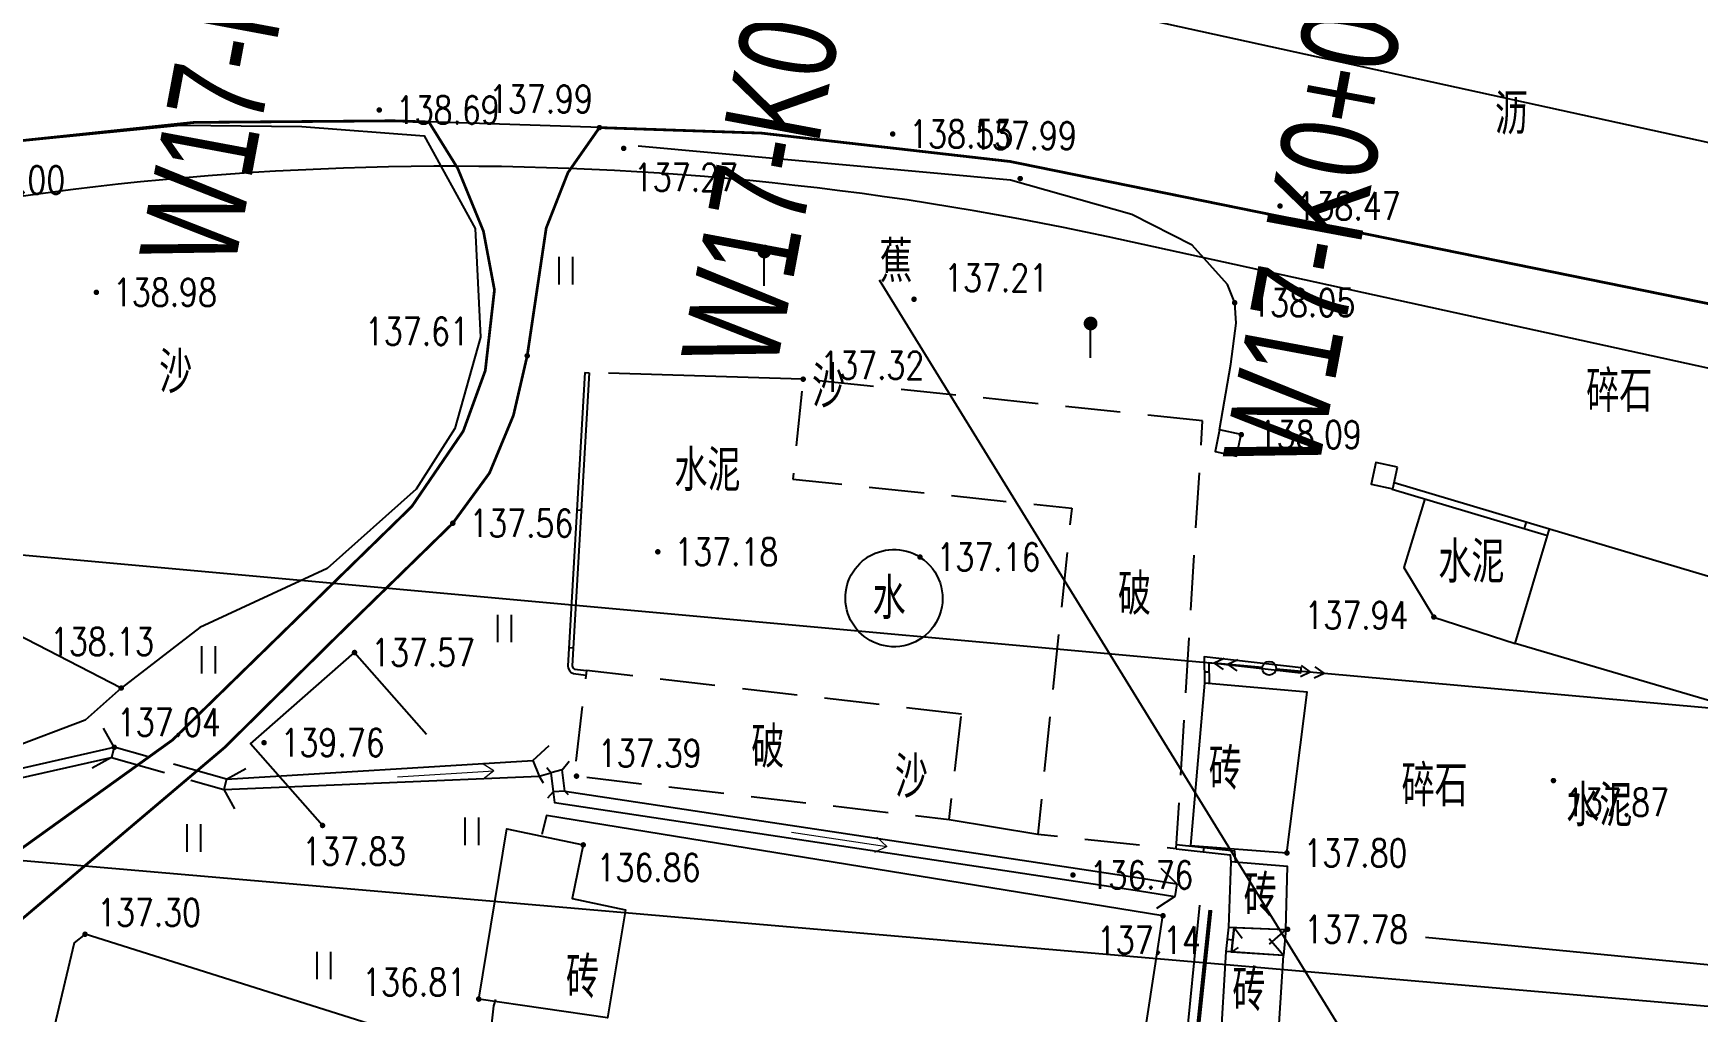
# Model space of a CAD drawing. Extents: x 529262 to 576451, y 2694391 to 2717535.
# Drawn here: x 563896.9 to 563957.3, y 2711400.1 to 2711435.6 of the extents above; entities that cross this region are included whole.
import ezdxf
from ezdxf.enums import TextEntityAlignment as Align
from ezdxf.xclip import XClip

# ---------------------------------------------------------------- set-up
doc = ezdxf.new("R2010")
doc.units = 0
doc.header["$XCLIPFRAME"] = 0
doc.linetypes.add('X2', pattern=[10, 8, -2])
doc.linetypes.add('X5', pattern=[3, 2, -1])
for name, color, linetype in [('DLDW', 8, 'Continuous'), ('DLSS', 4, 'Continuous'), ('DMTZ', 8, 'Continuous'), ('GCD', 8, 'Continuous'), ('GXYZ', 8, 'Continuous'), ('JMD', 8, 'Continuous'), ('PP-COM', 7, 'Continuous'), ('RD-中线', 40, 'Continuous'), ('RD-红线', 7, 'Continuous'), ('ZBTZ', 8, 'Continuous'), ('ZJ', 7, 'Continuous'), ('桩号标注_W17-', 7, 'Continuous')]:
    doc.layers.add(name, color=color, linetype=linetype)
doc.layers.add('SXSS', color=5, linetype='Continuous', lineweight=0)
doc.styles.add('HZ', font='rs.shx', dxfattribs={"width": 0.8, "bigfont": 'hztxt.shx'})
doc.styles.add('SMEDI', font='smsim.shx', dxfattribs={"width": 0.75, "height": 3.5, "bigfont": 'smfs.shx'})
doc.linetypes.add('10421', pattern='A,2,[150,AAA.SHX,S=0.5,R=0,X=0,Y=0.5],1e-11', length=2)
doc.linetypes.add('10422', pattern='A,0.75,[150,AAA.SHX,S=0.5,R=0,X=0,Y=0.5],1.5,[177,AAA.SHX,S=1,R=0,X=0,Y=0.4],0.75', length=3)
doc.linetypes.add('1161', pattern='A,0,[149,AAA.SHX,S=0.15,R=0,X=0,Y=0],-1.6', length=1.6)

# ---------------------------------------------------------------- blocks, each defined once
blk = doc.blocks.new('A$C19FD0107')
at = {"layer": 'RD-中线', "color": 8, "linetype": 'Continuous', "flags": 128}
blk.add_lwpolyline([(-6861.027, 17001.718), (-7060.418, 17045.406, 0.117908), (-7116.226, 17044.265), (-7165.183, 17031.493)], format="xyb", dxfattribs=at)
at = {"layer": 'RD-红线', "color": 8, "linetype": 'Continuous', "flags": 128}
blk.add_lwpolyline([(-6862.739, 16993.903), (-7062.124, 17037.591, 0.117895), (-7114.206, 17036.524), (-7120.778, 17034.81)], format="xyb", dxfattribs=at)
blk = doc.blocks.new('GC200')
at = {"linetype": 'Continuous', "const_width": 0.2, "flags": 128}
blk.add_lwpolyline([(-0.1, 0, 1), (0.1, 0, 1)], format="xyb", close=True, dxfattribs=at)
blk = doc.blocks.new('gc121')
at = {"color": 8}
for p, q in [((-0.5, -1), (-0.5, 1)), ((0.5, -1), (0.5, 1))]:
    blk.add_line(p, q, dxfattribs=at)
blk = doc.blocks.new('gc165')
at = {"color": 8}
blk.add_line((0, 0), (0, 2), dxfattribs=at)
at = {"color": 8, "const_width": 0.5}
blk.add_lwpolyline([(-0.25, 2.5, 1), (0.25, 2.5, 1)], format="xyb", close=True, dxfattribs=at)
blk = doc.blocks.new('gc013a')
at = {"linetype": 'Continuous'}
blk.add_line((0.5, 0), (4, 0), dxfattribs=at)
at = {"linetype": 'Continuous', "flags": 128}
for points in [[(2.31, -0.4), (3, 0), (2.31, 0.4)], [(3.31, -0.4), (4, 0), (3.31, 0.4)]]:
    blk.add_lwpolyline(points, dxfattribs=at)
blk = doc.blocks.new('gc170')
at = {"color": 8, "linetype": 'Continuous'}
blk.add_circle((0, 0), 0.5, dxfattribs=at)
blk = doc.blocks.new('gc086')
at = {"color": 8}
for p, q in [((0, 0), (7, 0)), ((7, 0), (6.18, 0.57)), ((7, 0), (6.18, -0.57))]:
    blk.add_line(p, q, dxfattribs=at)

msp = doc.modelspace()

# ---------------------------------------------------------------- linework, layer by layer
at = {"layer": 'Defpoints', "color": 1}
msp.add_lwpolyline([(564271.08, 2711237.871), (564043.814, 2711237.871), (563927.58, 2711426.615)], dxfattribs=at)
at = {"layer": 'DLDW', "linetype": '10421', "lineweight": -2, "elevation": 137.158, "flags": 128}
msp.add_lwpolyline([(563929.057, 2711416.557, -0.804351), (563927.861, 2711413.332, -1.239382), (563929.046, 2711416.571)], format="xyb", close=True, dxfattribs=at)
at = {"layer": 'DLSS', "linetype": 'Continuous', "lineweight": -2}
for p, q in [((563899.816, 2711409.666), (563899.426, 2711410.365)), ((563899.71, 2711409.295), (563899.011, 2711408.906)), ((563899.816, 2711409.666), (563899.71, 2711409.295)), ((563915.004, 2711409.185), (563915.591, 2711409.728)), ((563903.89, 2711408.508), (563904.588, 2711408.898)), ((563915.004, 2711409.185), (563915.229, 2711408.617)), ((563915.229, 2711408.617), (563915.376, 2711408.37)), ((563915.649, 2711408.733, 68.657), (563915.511, 2711408.924)), ((563916.069, 2711408.849), (563915.649, 2711408.733, 68.657)), ((563916.069, 2711408.849), (563916.318, 2711409.162)), ((563903.89, 2711408.508), (563903.784, 2711408.137)), ((563903.784, 2711408.137), (563904.174, 2711407.438)), ((563915.739, 2711408.052), (563915.532, 2711407.824)), ((563916.157, 2711408.074), (563915.739, 2711408.052)), ((563916.157, 2711408.074), (563916.281, 2711407.948)), ((563938.369, 2711404.712), (563937.792, 2711405.266)), ((563938.369, 2711404.712), (563938.297, 2711404.256)), ((563938.297, 2711404.256), (563937.628, 2711403.818))]:
    msp.add_line(p, q, dxfattribs=at)
at = {"layer": 'DLSS', "linetype": 'X5', "lineweight": -2}
for p, q in [((563899.71, 2711409.295), (563903.784, 2711408.137)), ((563903.89, 2711408.508), (563899.816, 2711409.666)), ((563915.649, 2711408.733, 68.657), (563915.739, 2711408.052)), ((563916.157, 2711408.074), (563916.069, 2711408.849))]:
    msp.add_line(p, q, dxfattribs=at)
at = {"layer": 'DLSS', "linetype": 'X2', "lineweight": -2, "const_width": 0.1, "flags": 128}
msp.add_lwpolyline([(563864.998, 2711406.283), (563886.722, 2711403.457), (563890.664, 2711403.801), (563893.53, 2711404.201), (563894.876, 2711404.861), (563901.928, 2711409.93), (563910.609, 2711418.405), (563912.475, 2711421.137), (563913.275, 2711423.335), (563913.608, 2711426.266), (563913.208, 2711428.398), (563912.275, 2711430.678), (563911.23, 2711432.36)], dxfattribs=at)
msp.add_lwpolyline([(563864.998, 2711406.283), (563886.722, 2711403.457), (563890.664, 2711403.801), (563893.53, 2711404.201), (563894.876, 2711404.861), (563901.928, 2711409.93), (563910.609, 2711418.405), (563912.475, 2711421.137), (563913.275, 2711423.335), (563913.608, 2711426.266), (563913.208, 2711428.398), (563912.275, 2711430.678), (563911.23, 2711432.36)], dxfattribs=at)
at = {"layer": 'DLSS', "linetype": 'Continuous', "lineweight": -2, "const_width": 0.1, "flags": 128}
for points in [[(563911.23, 2711432.36), (563909.938, 2711432.403), (563902.718, 2711432.345), (563893.482, 2711431.37), (563887.949, 2711429.977), (563873.534, 2711424.246), (563865.048, 2711420.815)], [(563994.94, 2711418.17), (563932.319, 2711430.926), (563923.295, 2711431.956), (563917.417, 2711432.156)], [(563994.94, 2711418.17), (563932.319, 2711430.926), (563923.295, 2711431.956), (563917.417, 2711432.156)]]:
    msp.add_lwpolyline(points, dxfattribs=at)
at = {"layer": 'DLSS', "linetype": 'Continuous', "lineweight": -2, "const_width": 0.1, "elevation": 137.99, "flags": 128}
msp.add_lwpolyline([(563917.417, 2711432.156), (563916.276, 2711430.525), (563915.486, 2711428.512), (563914.797, 2711423.875), (563914.297, 2711421.712), (563913.428, 2711419.62), (563912.097, 2711417.798), (563907.933, 2711413.73), (563903.819, 2711409.659), (563896.48, 2711403.443)], dxfattribs=at)
msp.add_lwpolyline([(563917.417, 2711432.156), (563916.276, 2711430.525), (563915.486, 2711428.512), (563914.797, 2711423.875), (563914.297, 2711421.712), (563913.428, 2711419.62), (563912.097, 2711417.798), (563907.933, 2711413.73), (563903.819, 2711409.659), (563896.48, 2711403.443)], dxfattribs=at)
at = {"layer": 'DMTZ', "linetype": 'Continuous', "flags": 128}
msp.add_lwpolyline([(563900.066, 2711411.815), (563892.812, 2711415.546), (563889.862, 2711419.836), (563891.49, 2711427.124), (563893.432, 2711431.37), (563902.213, 2711432.245), (563906.618, 2711432.196), (563911.055, 2711431.855), (563912.907, 2711428.493), (563913.102, 2711424.545), (563912.176, 2711421.232), (563910.762, 2711419.039), (563907.541, 2711416.15), (563902.917, 2711414.019)], close=True, dxfattribs=at)
at = {"layer": 'DMTZ', "linetype": '10422', "lineweight": -2, "flags": 128}
for points in [[(563939.919, 2711421.183), (563940.319, 2711423.572), (563940.521, 2711425.053), (563940.464, 2711425.799), (563940.202, 2711426.463), (563938.916, 2711427.891), (563936.734, 2711429.003), (563932.329, 2711430.246), (563918.818, 2711431.48)], [(563907.372, 2711406.828), (563904.76, 2711409.793), (563908.531, 2711413.106), (563911.139, 2711410.138)], [(563907.372, 2711406.828), (563904.76, 2711409.793), (563908.531, 2711413.106), (563911.139, 2711410.138)]]:
    msp.add_lwpolyline(points, dxfattribs=at)
at = {"layer": 'DMTZ', "linetype": '10421', "lineweight": -2, "flags": 128}
for points in [[(563902.917, 2711414.019), (563900.066, 2711411.815), (563898.756, 2711410.648), (563896.015, 2711409.614), (563893.822, 2711409.492), (563891.47, 2711409.532), (563888.036, 2711409.857)], [(563902.917, 2711414.019), (563900.066, 2711411.815), (563898.756, 2711410.648), (563896.015, 2711409.614), (563893.822, 2711409.492), (563891.47, 2711409.532), (563888.036, 2711409.857)], [(563939.19, 2711403.93), (563938.641, 2711398.397), (563938.276, 2711394.397), (563937.212, 2711386.379), (563934.868, 2711358.542), (563934.828, 2711355.622)]]:
    msp.add_lwpolyline(points, dxfattribs=at)
at = {"layer": 'DMTZ', "linetype": '10422', "elevation": 136.844, "flags": 128}
msp.add_lwpolyline([(563974.323, 2711400.294), (563969.053, 2711400.778), (563959.602, 2711401.577), (563947.384, 2711402.767)], dxfattribs=at)
at = {"layer": 'GXYZ', "linetype": 'Continuous', "lineweight": -2}
for p, q in [((563876.936, 2711418.42), (563939.722, 2711412.715)), ((563943.706, 2711412.354), (563989.686, 2711408.209))]:
    msp.add_line(p, q, dxfattribs=at)
at = {"layer": 'GXYZ', "linetype": 'Continuous'}
msp.add_line((563971.809, 2711399.028), (563869.267, 2711407.909), dxfattribs=at)
at = {"layer": 'JMD', "linetype": 'Continuous', "lineweight": -2}
for p, q in [((563916.885, 2711423.271, 137.627), (563917.049, 2711423.262, 137.627)), ((563916.595, 2711418.279), (563916.759, 2711418.27)), ((563951.044, 2711417.846), (563950.972, 2711417.607)), ((563916.306, 2711413.288), (563916.47, 2711413.278)), ((563916.306, 2711413.288), (563916.47, 2711413.278)), ((563939.363, 2711412.4, 138.071), (563939.533, 2711412.405, 138.071)), ((563942.869, 2711412.352, 138.071), (563942.879, 2711412.552, 138.051)), ((563939.339, 2711406.031, 138.754), (563939.322, 2711405.872, 138.754)), ((563940.193, 2711402.706, 138.621), (563940.392, 2711402.683))]:
    msp.add_line(p, q, dxfattribs=at)
at = {"layer": 'JMD', "linetype": 'Continuous'}
for p, q in [((563940.441, 2711403.131, 138.621), (563940.741, 2711402.74)), ((563942.239, 2711402.109), (563941.717, 2711402.716)), ((563942.318, 2711403.052), (563941.718, 2711402.523)), ((563940.343, 2711402.236), (563940.597, 2711402.397))]:
    msp.add_line(p, q, dxfattribs=at)
at = {"layer": 'JMD', "linetype": 'Continuous', "lineweight": -2, "elevation": 137.627, "flags": 128}
for points in [[(563916.885, 2711423.271), (563916.268, 2711412.626, 0.295903), (563916.47, 2711412.339), (563916.928, 2711412.286)], [(563917.049, 2711423.262), (563916.432, 2711412.626, 0.253868), (563916.514, 2711412.499), (563916.947, 2711412.449)]]:
    msp.add_lwpolyline(points, format="xyb", dxfattribs=at)
at = {"layer": 'JMD', "linetype": 'X5', "lineweight": -2, "elevation": 137.217, "flags": 128}
msp.add_lwpolyline([(563939.299, 2711421.513), (563924.81, 2711423.025), (563924.431, 2711419.4), (563934.551, 2711418.344), (563933.317, 2711406.515), (563938.342, 2711405.99)], close=True, dxfattribs=at)
at = {"layer": 'JMD', "linetype": 'Continuous', "lineweight": -2, "flags": 128}
for points, elevation in [([(563940.703, 2711421.014), (563939.919, 2711421.183), (563939.75, 2711420.401), (563940.534, 2711420.232)], -0.03), ([(563951.885, 2711417.595), (563961.273, 2711414.798), (563966.664, 2711413.766), (563976.294, 2711412.313), (563975.596, 2711408.04), (563965.94, 2711409.541), (563964.655, 2711409.806), (563959.795, 2711410.731), (563950.645, 2711413.432)], 138.482), ([(563913.038, 2711400.527), (563914.052, 2711406.704), (563916.829, 2711406.123), (563916.422, 2711404.177), (563918.358, 2711403.772), (563917.706, 2711399.849)], 137.746), ([(563913.038, 2711400.527), (563914.052, 2711406.704), (563916.829, 2711406.123), (563916.422, 2711404.177), (563918.358, 2711403.772), (563917.706, 2711399.849)], 137.746), ([(563912.244, 2711398.627), (563898.755, 2711402.881), (563898.364, 2711402.565), (563897.413, 2711398.593), (563911.322, 2711394.356)], 137.976), ([(563912.244, 2711398.627), (563898.755, 2711402.881), (563898.364, 2711402.565), (563897.413, 2711398.593), (563911.322, 2711394.356)], 137.976), ([(563940.143, 2711402.249), (563939.935, 2711398.765), (563942.013, 2711398.677), (563942.239, 2711402.109)], 138.621)]:
    msp.add_lwpolyline(points, close=True, dxfattribs=dict(at, elevation=elevation))
msp.add_lwpolyline([(563946.373, 2711419.834), (563945.589, 2711420.003), (563945.42, 2711419.221), (563946.204, 2711419.052)], close=True, dxfattribs=at)
for points in [[(563946.181, 2711419.035), (563951.814, 2711417.356)], [(563946.252, 2711419.274), (563951.885, 2711417.595)]]:
    msp.add_lwpolyline(points, dxfattribs=at)
at = {"layer": 'JMD', "linetype": 'Continuous', "lineweight": -2, "elevation": 138.071, "flags": 128}
for points in [[(563942.879, 2711412.552), (563942.879, 2711412.552), (563939.355, 2711412.95), (563939.37, 2711411.989)], [(563942.869, 2711412.352), (563939.532, 2711412.729), (563939.535, 2711411.975)]]:
    msp.add_lwpolyline(points, dxfattribs=at)
at = {"layer": 'JMD', "linetype": 'X5', "lineweight": -2, "flags": 128}
msp.add_lwpolyline([(563930.549, 2711410.866), (563916.947, 2711412.449), (563916.502, 2711408.63), (563930.104, 2711407.047)], close=True, dxfattribs=at)
at = {"layer": 'JMD', "linetype": 'Continuous', "flags": 128}
for points, elevation in [([(563938.857, 2711406.096), (563942.36, 2711405.832), (563943.09, 2711411.665), (563939.37, 2711411.989)], 138.561), ([(563940.326, 2711405.513), (563940.241, 2711403.139), (563942.318, 2711403.052), (563942.375, 2711405.339)], 138.999)]:
    msp.add_lwpolyline(points, close=True, dxfattribs=dict(at, elevation=elevation))
for points, elevation in [([(563938.341, 2711405.975), (563940.304, 2711405.768), (563940.326, 2711405.513)], 138.754), ([(563938.351, 2711406.135), (563940.452, 2711405.913), (563940.487, 2711405.507)], 138.754), ([(563940.241, 2711403.139), (563940.143, 2711402.249)], 138.621), ([(563940.441, 2711403.131), (563940.343, 2711402.236)], 138.621)]:
    msp.add_lwpolyline(points, dxfattribs=dict(at, elevation=elevation))
msp.add_lwpolyline([(563940.441, 2711403.131), (563942.318, 2711403.052), (563942.239, 2711402.109), (563940.343, 2711402.236)], close=True, dxfattribs=at)
at = {"layer": 'SXSS', "color": 8, "linetype": 'Continuous', "lineweight": -2, "flags": 128}
for points, elevation in [([(563888.136, 2711408.642), (563891.176, 2711408.431), (563893.221, 2711408.395), (563895.072, 2711408.594), (563899.816, 2711409.666)], 137.032), ([(563888.184, 2711408.303), (563891.162, 2711408.096), (563893.236, 2711408.06), (563895.127, 2711408.263), (563899.704, 2711409.297)], 137.032), ([(563915.229, 2711408.617), (563915.649, 2711408.733)], 137.315)]:
    msp.add_lwpolyline(points, dxfattribs=dict(at, elevation=elevation))
for points in [[(563903.784, 2711408.137), (563915.229, 2711408.617)], [(563903.89, 2711408.508), (563915.004, 2711409.185)], [(563915.739, 2711408.052), (563915.781, 2711407.667), (563937.008, 2711404.458), (563938.297, 2711404.256)], [(563916.157, 2711408.074), (563937.078, 2711404.914), (563938.369, 2711404.712)]]:
    msp.add_lwpolyline(points, dxfattribs=at)
at = {"layer": 'SXSS', "color": 8, "linetype": '10422', "lineweight": -2, "flags": 128}
for points in [[(563913.576, 2711400.278), (563912.8, 2711393.23), (563912.86, 2711392.628), (563913.358, 2711391.712), (563914.382, 2711390.684), (563922.941, 2711387.253), (563923.259, 2711386.839), (563921.647, 2711380.562), (563920.658, 2711377.066), (563920.221, 2711375.083), (563920.105, 2711374.415), (563920.425, 2711374.024), (563933.923, 2711369.853), (563934.511, 2711370.046), (563934.675, 2711370.508), (563936.774, 2711390.288), (563936.427, 2711394.217), (563937.862, 2711403.551), (563915.492, 2711407.189), (563915.336, 2711406.549), (563915.322, 2711406.496)], [(563913.641, 2711400.513), (563913.576, 2711400.278)], [(563913.641, 2711400.513), (563913.576, 2711400.278)]]:
    msp.add_lwpolyline(points, dxfattribs=at)
at = {"layer": 'SXSS', "color": 8, "linetype": 'Continuous', "const_width": 0.15, "flags": 128}
msp.add_lwpolyline([(563939.583, 2711403.76), (563937.139, 2711380.532), (563935.967, 2711366.86), (563935.328, 2711358.077), (563935.453, 2711354.903), (563936.276, 2711353.557), (563939.887, 2711349.261), (563942.258, 2711345.73), (563942.657, 2711343.436), (563944.801, 2711324.348), (563943.517, 2711316.526), (563940.918, 2711303.249), (563941.016, 2711301.815), (563941.747, 2711301.038), (563944.74, 2711298.717), (563947.655, 2711296.685), (563954.559, 2711293.256), (563955.696, 2711292.084), (563956.239, 2711291.142), (563956.473, 2711289.879), (563954.425, 2711286.003), (563951.735, 2711280.153)], dxfattribs=at)
at = {"layer": 'ZBTZ', "linetype": '1161', "flags": 128}
msp.add_lwpolyline([(563917.467, 2711432.156), (563911.23, 2711432.36)], dxfattribs=at)
msp.add_lwpolyline([(563917.467, 2711432.156), (563911.23, 2711432.36)], dxfattribs=at)
at = {"layer": 'ZBTZ', "linetype": '1161', "lineweight": -2, "flags": 128}
for points in [[(563924.76, 2711423.025), (563917.751, 2711423.242)], [(563947.368, 2711418.681), (563946.598, 2711416.189), (563947.69, 2711414.392), (563950.645, 2711413.432)], [(563930.104, 2711407.047), (563933.317, 2711406.515)]]:
    msp.add_lwpolyline(points, dxfattribs=at)

# ---------------------------------------------------------------- block references
at = {"layer": 'GCD', "linetype": 'Continuous', "lineweight": -2}
ref = msp.add_blockref('GC200', (563917.417, 2711432.156, 137.99), dxfattribs=dict(at, xscale=0.5, yscale=0.5, zscale=0.5))
ref.add_attrib('height', '137.99', dxfattribs={"linetype": 'Continuous', "height": 1, "style": 'HZ', "width": 0.8}).set_placement((563913.409, 2711433.197, 137.99), align=Align.MIDDLE_LEFT)
ref = msp.add_blockref('GC200', (563917.417, 2711432.156, 137.99), dxfattribs=dict(at, xscale=0.5, yscale=0.5, zscale=0.5))
ref.add_attrib('height', '137.99', dxfattribs={"linetype": 'Continuous', "lineweight": -2, "height": 1, "style": 'HZ', "width": 0.8}).set_placement((563913.409, 2711433.197, 137.99), align=Align.MIDDLE_LEFT)
at = {"layer": 'GCD', "linetype": 'Continuous'}
ref = msp.add_blockref('GC200', (563909.428, 2711432.795, 138.686), dxfattribs=dict(at, xscale=0.5, yscale=0.5, zscale=0.5))
ref.add_attrib('height', '138.69', dxfattribs={"linetype": 'Continuous', "height": 1, "style": 'HZ', "width": 0.8}).set_placement((563910.028, 2711432.795, 138.686), align=Align.MIDDLE_LEFT)
ref = msp.add_blockref('GC200', (563928.057, 2711431.924, 138.549), dxfattribs=dict(at, xscale=0.5, yscale=0.5, zscale=0.5))
ref.add_attrib('height', '138.55', dxfattribs={"linetype": 'Continuous', "height": 1, "style": 'HZ', "width": 0.8}).set_placement((563928.657, 2711431.924, 138.549), align=Align.MIDDLE_LEFT)
at = {"layer": 'GCD', "linetype": 'Continuous', "lineweight": -2}
ref = msp.add_blockref('GC200', (563932.682, 2711430.306, 137.993), dxfattribs=dict(at, xscale=0.5, yscale=0.5, zscale=0.5))
ref.add_attrib('height', '137.99', dxfattribs={"linetype": 'Continuous', "height": 1, "style": 'HZ', "width": 0.8}).set_placement((563930.965, 2711431.861, 137.993), align=Align.MIDDLE_LEFT)
ref = msp.add_blockref('GC200', (563932.682, 2711430.306, 137.993), dxfattribs=dict(at, xscale=0.5, yscale=0.5, zscale=0.5))
ref.add_attrib('height', '137.99', dxfattribs={"linetype": 'Continuous', "lineweight": -2, "height": 1, "style": 'HZ', "width": 0.8}).set_placement((563930.965, 2711431.861, 137.993), align=Align.MIDDLE_LEFT)
ref = msp.add_blockref('GC200', (563893.482, 2711431.37, 138.003), dxfattribs=dict(at, xscale=0.5, yscale=0.5, zscale=0.5))
ref.add_attrib('height', '138.00', dxfattribs={"linetype": 'Continuous', "height": 1, "style": 'HZ', "width": 0.8}).set_placement((563894.265, 2711430.252, 138.003), align=Align.MIDDLE_LEFT)
ref = msp.add_blockref('GC200', (563893.482, 2711431.37, 138.003), dxfattribs=dict(at, xscale=0.5, yscale=0.5, zscale=0.5))
ref.add_attrib('height', '138.00', dxfattribs={"linetype": 'Continuous', "lineweight": -2, "height": 1, "style": 'HZ', "width": 0.8}).set_placement((563894.265, 2711430.252, 138.003), align=Align.MIDDLE_LEFT)
ref = msp.add_blockref('GC200', (563918.298, 2711431.402, 137.271), dxfattribs=dict(at, xscale=0.5, yscale=0.5, zscale=0.5))
ref.add_attrib('height', '137.27', dxfattribs={"linetype": 'Continuous', "height": 1, "style": 'HZ', "width": 0.8}).set_placement((563918.668, 2711430.354, 137.271), align=Align.MIDDLE_LEFT)
ref = msp.add_blockref('GC200', (563918.298, 2711431.402, 137.271), dxfattribs=dict(at, xscale=0.5, yscale=0.5, zscale=0.5))
ref.add_attrib('height', '137.27', dxfattribs={"linetype": 'Continuous', "lineweight": -2, "height": 1, "style": 'HZ', "width": 0.8}).set_placement((563918.668, 2711430.354, 137.271), align=Align.MIDDLE_LEFT)
at = {"layer": 'GCD', "linetype": 'Continuous'}
ref = msp.add_blockref('GC200', (563942.11, 2711429.31, 138.471), dxfattribs=dict(at, xscale=0.5, yscale=0.5, zscale=0.5))
ref.add_attrib('height', '138.47', dxfattribs={"linetype": 'Continuous', "height": 1, "style": 'HZ', "width": 0.8}).set_placement((563942.71, 2711429.31, 138.471), align=Align.MIDDLE_LEFT)
at = {"layer": 'GCD', "linetype": 'Continuous', "lineweight": -2}
ref = msp.add_blockref('GC200', (563928.831, 2711425.927, 137.207), dxfattribs=dict(at, xscale=0.5, yscale=0.5, zscale=0.5))
ref.add_attrib('height', '137.21', dxfattribs={"linetype": 'Continuous', "lineweight": -2, "height": 1, "style": 'HZ', "width": 0.8}).set_placement((563929.926, 2711426.705, 137.207), align=Align.MIDDLE_LEFT)
ref = msp.add_blockref('GC200', (563899.167, 2711426.178, 138.981), dxfattribs=dict(at, xscale=0.5, yscale=0.5, zscale=0.5))
ref.add_attrib('height', '138.98', dxfattribs={"linetype": 'Continuous', "height": 1, "style": 'HZ', "width": 0.8}).set_placement((563899.767, 2711426.178, 138.981), align=Align.MIDDLE_LEFT)
ref = msp.add_blockref('GC200', (563899.167, 2711426.178, 138.981), dxfattribs=dict(at, xscale=0.5, yscale=0.5, zscale=0.5))
ref.add_attrib('height', '138.98', dxfattribs={"linetype": 'Continuous', "height": 1, "style": 'HZ', "width": 0.8}).set_placement((563899.767, 2711426.178, 138.981), align=Align.MIDDLE_LEFT)
at = {"layer": 'GCD', "linetype": 'Continuous'}
ref = msp.add_blockref('GC200', (563899.167, 2711426.178, 138.981), dxfattribs=dict(at, xscale=0.5, yscale=0.5, zscale=0.5))
ref.add_attrib('height', '138.98', dxfattribs={"linetype": 'Continuous', "height": 1, "style": 'HZ', "width": 0.8}).set_placement((563899.767, 2711426.178, 138.981), align=Align.MIDDLE_LEFT)
at = {"layer": 'GCD', "linetype": 'Continuous', "lineweight": -2}
ref = msp.add_blockref('GC200', (563899.167, 2711426.178, 138.981), dxfattribs=dict(at, xscale=0.5, yscale=0.5, zscale=0.5))
ref.add_attrib('height', '138.98', dxfattribs={"linetype": 'Continuous', "lineweight": -2, "height": 1, "style": 'HZ', "width": 0.8}).set_placement((563899.767, 2711426.178, 138.981), align=Align.MIDDLE_LEFT)
ref = msp.add_blockref('GC200', (563899.167, 2711426.178, 138.981), dxfattribs=dict(at, xscale=0.5, yscale=0.5, zscale=0.5))
ref.add_attrib('height', '138.98', dxfattribs={"linetype": 'Continuous', "lineweight": -2, "height": 1, "style": 'HZ', "width": 0.8}).set_placement((563899.767, 2711426.178, 138.981), align=Align.MIDDLE_LEFT)
at = {"layer": 'GCD', "linetype": 'Continuous'}
ref = msp.add_blockref('GC200', (563899.167, 2711426.178, 138.981), dxfattribs=dict(at, xscale=0.5, yscale=0.5, zscale=0.5))
ref.add_attrib('height', '138.98', dxfattribs={"linetype": 'Continuous', "height": 1, "style": 'HZ', "width": 0.8}).set_placement((563899.767, 2711426.178, 138.981), align=Align.MIDDLE_LEFT)
at = {"layer": 'GCD', "linetype": 'Continuous', "lineweight": -2}
ref = msp.add_blockref('GC200', (563940.464, 2711425.799, 138.045), dxfattribs=dict(at, xscale=0.5, yscale=0.5, zscale=0.5))
ref.add_attrib('height', '138.05', dxfattribs={"linetype": 'Continuous', "height": 1, "style": 'HZ', "width": 0.8}).set_placement((563941.064, 2711425.799, 138.045), align=Align.MIDDLE_LEFT)
ref = msp.add_blockref('GC200', (563940.464, 2711425.799, 138.045), dxfattribs=dict(at, xscale=0.5, yscale=0.5, zscale=0.5))
ref.add_attrib('height', '138.05', dxfattribs={"linetype": 'Continuous', "lineweight": -2, "height": 1, "style": 'HZ', "width": 0.8}).set_placement((563941.064, 2711425.799, 138.045), align=Align.MIDDLE_LEFT)
ref = msp.add_blockref('GC200', (563914.797, 2711423.875, 137.608), dxfattribs=dict(at, xscale=0.5, yscale=0.5, zscale=0.5))
ref.add_attrib('height', '137.61', dxfattribs={"linetype": 'Continuous', "height": 1, "style": 'HZ', "width": 0.8}).set_placement((563908.909, 2711424.763, 137.608), align=Align.MIDDLE_LEFT)
ref = msp.add_blockref('GC200', (563914.797, 2711423.875, 137.608), dxfattribs=dict(at, xscale=0.5, yscale=0.5, zscale=0.5))
ref.add_attrib('height', '137.61', dxfattribs={"linetype": 'Continuous', "lineweight": -2, "height": 1, "style": 'HZ', "width": 0.8}).set_placement((563908.909, 2711424.763, 137.608), align=Align.MIDDLE_LEFT)
ref = msp.add_blockref('GC200', (563924.81, 2711423.025, 137.315), dxfattribs=dict(at, xscale=0.5, yscale=0.5, zscale=0.5))
ref.add_attrib('height', '137.32', dxfattribs={"linetype": 'Continuous', "lineweight": -2, "height": 1, "style": 'HZ', "width": 0.8}).set_placement((563925.431, 2711423.529, 137.315), align=Align.MIDDLE_LEFT)
ref = msp.add_blockref('GC200', (563940.703, 2711421.014, 138.089), dxfattribs=dict(at, xscale=0.5, yscale=0.5, zscale=0.5))
ref.add_attrib('height', '138.09', dxfattribs={"linetype": 'Continuous', "lineweight": -2, "height": 1, "style": 'HZ', "width": 0.8}).set_placement((563941.303, 2711421.014, 138.089), align=Align.MIDDLE_LEFT)
ref = msp.add_blockref('GC200', (563912.097, 2711417.798, 137.563), dxfattribs=dict(at, xscale=0.5, yscale=0.5, zscale=0.5))
ref.add_attrib('height', '137.56', dxfattribs={"linetype": 'Continuous', "lineweight": -2, "height": 1, "style": 'HZ', "width": 0.8}).set_placement((563912.697, 2711417.798, 137.563), align=Align.MIDDLE_LEFT)
ref = msp.add_blockref('GC200', (563919.535, 2711416.761, 137.179), dxfattribs=dict(at, xscale=0.5, yscale=0.5, zscale=0.5))
ref.add_attrib('height', '137.18', dxfattribs={"linetype": 'Continuous', "lineweight": -2, "height": 1, "style": 'HZ', "width": 0.8}).set_placement((563920.135, 2711416.761, 137.179), align=Align.MIDDLE_LEFT)
ref = msp.add_blockref('GC200', (563929.046, 2711416.571, 137.158), dxfattribs=dict(at, xscale=0.5, yscale=0.5, zscale=0.5))
ref.add_attrib('height', '137.16', dxfattribs={"linetype": 'Continuous', "lineweight": -2, "height": 1, "style": 'HZ', "width": 0.8}).set_placement((563929.646, 2711416.571, 137.158), align=Align.MIDDLE_LEFT)
ref = msp.add_blockref('GC200', (563947.69, 2711414.392, 137.941), dxfattribs=dict(at, xscale=0.5, yscale=0.5, zscale=0.5))
ref.add_attrib('height', '137.94', dxfattribs={"linetype": 'Continuous', "lineweight": -2, "height": 1, "style": 'HZ', "width": 0.8}).set_placement((563942.999, 2711414.459, 137.941), align=Align.MIDDLE_LEFT)
ref = msp.add_blockref('GC200', (563900.066, 2711411.815, 138.127), dxfattribs=dict(at, xscale=0.5, yscale=0.5, zscale=0.5))
ref.add_attrib('height', '138.13', dxfattribs={"linetype": 'Continuous', "height": 1, "style": 'HZ', "width": 0.8}).set_placement((563897.484, 2711413.503, 138.127), align=Align.MIDDLE_LEFT)
ref = msp.add_blockref('GC200', (563900.066, 2711411.815, 138.127), dxfattribs=dict(at, xscale=0.5, yscale=0.5, zscale=0.5))
ref.add_attrib('height', '138.13', dxfattribs={"linetype": 'Continuous', "lineweight": -2, "height": 1, "style": 'HZ', "width": 0.8}).set_placement((563897.484, 2711413.503, 138.127), align=Align.MIDDLE_LEFT)
ref = msp.add_blockref('GC200', (563908.531, 2711413.106, 137.57), dxfattribs=dict(at, xscale=0.5, yscale=0.5, zscale=0.5))
ref.add_attrib('height', '137.57', dxfattribs={"linetype": 'Continuous', "height": 1, "style": 'HZ', "width": 0.8}).set_placement((563909.131, 2711413.106, 137.57), align=Align.MIDDLE_LEFT)
ref = msp.add_blockref('GC200', (563908.531, 2711413.106, 137.57), dxfattribs=dict(at, xscale=0.5, yscale=0.5, zscale=0.5))
ref.add_attrib('height', '137.57', dxfattribs={"linetype": 'Continuous', "lineweight": -2, "height": 1, "style": 'HZ', "width": 0.8}).set_placement((563909.131, 2711413.106, 137.57), align=Align.MIDDLE_LEFT)
ref = msp.add_blockref('GC200', (563899.816, 2711409.666, 137.036), dxfattribs=dict(at, xscale=0.5, yscale=0.5, zscale=0.5))
ref.add_attrib('height', '137.04', dxfattribs={"linetype": 'Continuous', "lineweight": -2, "height": 1, "style": 'HZ', "width": 0.8}).set_placement((563899.909, 2711410.574, 137.036), align=Align.MIDDLE_LEFT)
at = {"layer": 'GCD', "linetype": 'Continuous'}
ref = msp.add_blockref('GC200', (563905.25, 2711409.832, 139.76), dxfattribs=dict(at, xscale=0.5, yscale=0.5, zscale=0.5))
ref.add_attrib('height', '139.76', dxfattribs={"linetype": 'Continuous', "height": 1, "style": 'HZ', "width": 0.8}).set_placement((563905.85, 2711409.832, 139.76), align=Align.MIDDLE_LEFT)
ref = msp.add_blockref('GC200', (563905.25, 2711409.832, 139.76), dxfattribs=dict(at, xscale=0.5, yscale=0.5, zscale=0.5))
ref.add_attrib('height', '139.76', dxfattribs={"linetype": 'Continuous', "height": 1, "style": 'HZ', "width": 0.8}).set_placement((563905.85, 2711409.832, 139.76), align=Align.MIDDLE_LEFT)
at = {"layer": 'GCD', "linetype": 'Continuous', "lineweight": -2}
ref = msp.add_blockref('GC200', (563916.585, 2711408.62, 137.387), dxfattribs=dict(at, xscale=0.5, yscale=0.5, zscale=0.5))
ref.add_attrib('height', '137.39', dxfattribs={"linetype": 'Continuous', "height": 1, "style": 'HZ', "width": 0.8}).set_placement((563917.356, 2711409.451, 137.387), align=Align.MIDDLE_LEFT)
ref = msp.add_blockref('GC200', (563916.585, 2711408.62, 137.387), dxfattribs=dict(at, xscale=0.5, yscale=0.5, zscale=0.5))
ref.add_attrib('height', '137.39', dxfattribs={"linetype": 'Continuous', "lineweight": -2, "height": 1, "style": 'HZ', "width": 0.8}).set_placement((563917.356, 2711409.451, 137.387), align=Align.MIDDLE_LEFT)
ref = msp.add_blockref('GC200', (563952.029, 2711408.457, 137.872), dxfattribs=dict(at, xscale=0.5, yscale=0.5, zscale=0.5))
ref.add_attrib('height', '137.87', dxfattribs={"linetype": 'Continuous', "lineweight": -2, "height": 1, "style": 'HZ', "width": 0.8}).set_placement((563952.449, 2711407.667, 137.872), align=Align.MIDDLE_LEFT)
ref = msp.add_blockref('GC200', (563907.372, 2711406.828, 137.834), dxfattribs=dict(at, xscale=0.5, yscale=0.5, zscale=0.5))
ref.add_attrib('height', '137.83', dxfattribs={"linetype": 'Continuous', "height": 1, "style": 'HZ', "width": 0.8}).set_placement((563906.632, 2711405.89, 137.834), align=Align.MIDDLE_LEFT)
ref = msp.add_blockref('GC200', (563907.372, 2711406.828, 137.834), dxfattribs=dict(at, xscale=0.5, yscale=0.5, zscale=0.5))
ref.add_attrib('height', '137.83', dxfattribs={"linetype": 'Continuous', "lineweight": -2, "height": 1, "style": 'HZ', "width": 0.8}).set_placement((563906.632, 2711405.89, 137.834), align=Align.MIDDLE_LEFT)
ref = msp.add_blockref('GC200', (563916.829, 2711406.123, 136.857), dxfattribs=dict(at, xscale=0.5, yscale=0.5, zscale=0.5))
ref.add_attrib('height', '136.86', dxfattribs={"linetype": 'Continuous', "height": 1, "style": 'HZ', "width": 0.8}).set_placement((563917.313, 2711405.301, 136.857), align=Align.MIDDLE_LEFT)
ref = msp.add_blockref('GC200', (563916.829, 2711406.123, 136.857), dxfattribs=dict(at, xscale=0.5, yscale=0.5, zscale=0.5))
ref.add_attrib('height', '136.86', dxfattribs={"linetype": 'Continuous', "lineweight": -2, "height": 1, "style": 'HZ', "width": 0.8}).set_placement((563917.313, 2711405.301, 136.857), align=Align.MIDDLE_LEFT)
at = {"layer": 'GCD', "linetype": 'Continuous'}
ref = msp.add_blockref('GC200', (563942.36, 2711405.832, 137.8), dxfattribs=dict(at, xscale=0.5, yscale=0.5, zscale=0.5))
ref.add_attrib('height', '137.80', dxfattribs={"linetype": 'Continuous', "height": 1, "style": 'HZ', "width": 0.8}).set_placement((563942.96, 2711405.832, 137.8), align=Align.MIDDLE_LEFT)
at = {"layer": 'GCD', "linetype": 'Continuous', "lineweight": -2}
ref = msp.add_blockref('GC200', (563934.596, 2711405.031, 136.758), dxfattribs=dict(at, xscale=0.5, yscale=0.5, zscale=0.5))
ref.add_attrib('height', '136.76', dxfattribs={"linetype": 'Continuous', "lineweight": -2, "height": 1, "style": 'HZ', "width": 0.8}).set_placement((563935.196, 2711405.031, 136.758), align=Align.MIDDLE_LEFT)
ref = msp.add_blockref('GC200', (563898.755, 2711402.881, 137.302), dxfattribs=dict(at, xscale=0.5, yscale=0.5, zscale=0.5))
ref.add_attrib('height', '137.30', dxfattribs={"linetype": 'Continuous', "height": 1, "style": 'HZ', "width": 0.8}).set_placement((563899.191, 2711403.669, 137.302), align=Align.MIDDLE_LEFT)
ref = msp.add_blockref('GC200', (563898.755, 2711402.881, 137.302), dxfattribs=dict(at, xscale=0.5, yscale=0.5, zscale=0.5))
ref.add_attrib('height', '137.30', dxfattribs={"linetype": 'Continuous', "lineweight": -2, "height": 1, "style": 'HZ', "width": 0.8}).set_placement((563899.191, 2711403.669, 137.302), align=Align.MIDDLE_LEFT)
ref = msp.add_blockref('GC200', (563937.862, 2711403.551, 137.135), dxfattribs=dict(at, xscale=0.5, yscale=0.5, zscale=0.5))
ref.add_attrib('height', '137.14', dxfattribs={"linetype": 'Continuous', "lineweight": -2, "height": 1, "style": 'HZ', "width": 0.8}).set_placement((563935.462, 2711402.667, 137.135), align=Align.MIDDLE_LEFT)
at = {"layer": 'GCD', "linetype": 'Continuous'}
ref = msp.add_blockref('GC200', (563942.384, 2711403.058, 137.777), dxfattribs=dict(at, xscale=0.5, yscale=0.5, zscale=0.5))
ref.add_attrib('height', '137.78', dxfattribs={"linetype": 'Continuous', "height": 1, "style": 'HZ', "width": 0.8}).set_placement((563942.984, 2711403.058, 137.777), align=Align.MIDDLE_LEFT)
ref = msp.add_blockref('GC200', (563913.038, 2711400.527, 136.805), dxfattribs=dict(at, xscale=0.5, yscale=0.5, zscale=0.5))
ref.add_attrib('height', '136.81', dxfattribs={"linetype": 'Continuous', "height": 1, "style": 'HZ', "width": 0.8}).set_placement((563908.807, 2711401.143, 136.805), align=Align.MIDDLE_LEFT)
ref = msp.add_blockref('GC200', (563913.038, 2711400.527, 136.805), dxfattribs=dict(at, xscale=0.5, yscale=0.5, zscale=0.5))
ref.add_attrib('height', '136.81', dxfattribs={"linetype": 'Continuous', "height": 1, "style": 'HZ', "width": 0.8}).set_placement((563908.807, 2711401.143, 136.805), align=Align.MIDDLE_LEFT)
at = {"layer": 'GXYZ', "linetype": 'Continuous', "lineweight": -2}
for xscale, yscale, rotation in [(0.4999999999574264, 0.4999999999574264, 174.8080470116792), (0.4999999999762896, 0.4999999999762896, 354.8478623711126)]:
    msp.add_blockref('gc013a', (563941.714, 2711412.534), dxfattribs=dict(at, xscale=xscale, yscale=yscale, rotation=rotation))
at = {"layer": 'GXYZ', "linetype": 'Continuous', "lineweight": -2, "xscale": 0.5, "yscale": 0.5}
msp.add_blockref('gc170', (563941.714, 2711412.534), dxfattribs=at)
at = {"layer": 'PP-COM'}
ref = msp.add_blockref('A$C19FD0107', (570997.993, 2694390.603), dxfattribs=at)
XClip(ref).set_block_clipping_path([(-9366.4383134884, 14428.6043910822), (-3328.4480743363, 17452.7484863754)])
at = {"layer": 'SXSS', "color": 8, "linetype": 'Continuous'}
for p, xscale, yscale, zscale, rotation in [((563910.096, 2711408.599), 0.5000000000078707, 0.5000000000078707, 0.5000000000078707, 3.543195791763393), ((563924.382, 2711406.589), 0.5000000000116553, 0.5000000000116553, 0.5000000000116553, 351.411448762027), ((563939.261, 2711400.423), 0.4999999998674591, 0.4999999998674591, 0.4999999998674591, 263.2854813573921)]:
    msp.add_blockref('gc086', p, dxfattribs=dict(at, xscale=xscale, yscale=yscale, zscale=zscale, rotation=rotation))
at = {"layer": 'ZBTZ', "linetype": 'Continuous', "lineweight": -2, "xscale": 0.5, "yscale": 0.5}
for name, p in [('gc121', (563916.207, 2711426.966)), ('gc121', (563916.207, 2711426.966)), ('gc165', (563923.399, 2711426.41)), ('gc165', (563935.236, 2711423.797)), ('gc165', (563935.236, 2711423.797)), ('gc121', (563913.978, 2711413.976)), ('gc121', (563913.978, 2711413.976)), ('gc121', (563903.238, 2711412.839)), ('gc121', (563903.238, 2711412.839)), ('gc121', (563902.711, 2711406.371)), ('gc121', (563902.711, 2711406.371)), ('gc121', (563912.795, 2711406.614)), ('gc121', (563912.795, 2711406.614)), ('gc121', (563907.422, 2711401.745)), ('gc121', (563907.422, 2711401.745))]:
    msp.add_blockref(name, p, dxfattribs=at)

# ---------------------------------------------------------------- texts
at = {"layer": 'DLDW', "linetype": '10421', "lineweight": -2, "style": 'HZ', "width": 0.8}
msp.add_text('水', height=1.5, dxfattribs=at).set_placement((563927.927, 2711415.144), align=Align.MIDDLE)
at = {"layer": 'JMD', "linetype": 'X5', "lineweight": -2, "style": 'HZ', "width": 0.8}
for p in [(563936.828, 2711415.3), (563936.828, 2711415.3), (563923.525, 2711409.748)]:
    msp.add_text('破', height=1.5, dxfattribs=at).set_placement(p, align=Align.MIDDLE)
at = {"layer": 'JMD', "linetype": 'Continuous', "style": 'HZ', "width": 0.8}
for p in [(563940.723, 2711408.881), (563941.99, 2711404.288)]:
    msp.add_text('砖', height=1.5, dxfattribs=at).set_placement(p, align=Align.MIDDLE_RIGHT)
at = {"layer": 'JMD', "linetype": 'Continuous', "lineweight": -2, "style": 'HZ', "width": 0.8}
for p in [(563917.403, 2711401.316), (563917.403, 2711401.316), (563941.58, 2711400.848)]:
    msp.add_text('砖', height=1.5, dxfattribs=at).set_placement(p, align=Align.MIDDLE_RIGHT)
at = {"layer": 'ZJ', "color": 8, "linetype": 'Continuous', "style": 'HZ', "width": 0.8}
for s, p in [('沥', (563950.505, 2711432.707)), ('沥', (563950.505, 2711432.707)), ('碎石', (563954.416, 2711422.667)), ('碎石', (563947.717, 2711408.354))]:
    msp.add_text(s, height=1.5, dxfattribs=at).set_placement(p, align=Align.MIDDLE)
at = {"layer": 'ZJ', "color": 8, "linetype": 'Continuous', "lineweight": -2, "style": 'HZ', "width": 0.8}
for s, p in [('蕉', (563928.175, 2711427.371)), ('沙', (563902.046, 2711423.343)), ('沙', (563902.046, 2711423.343)), ('沙', (563925.731, 2711422.823)), ('水泥', (563921.336, 2711419.789)), ('水泥', (563949.054, 2711416.463)), ('沙', (563928.736, 2711408.659)), ('水泥', (563953.693, 2711407.625))]:
    msp.add_text(s, height=1.5, dxfattribs=at).set_placement(p, align=Align.MIDDLE)
at = {"layer": '桩号标注_W17-', "style": 'SMEDI', "width": 0.75}
for s, p in [('W17-K0+000', (563906.216, 2711447.479)), ('W17-K0+020', (563925.875, 2711443.802)), ('W17-K0+040', (563945.534, 2711440.125))]:
    msp.add_text(s, height=3.5, rotation=79.40547, dxfattribs=at).set_placement(p, align=Align.MIDDLE_RIGHT)

doc.saveas('drawing.dxf')
